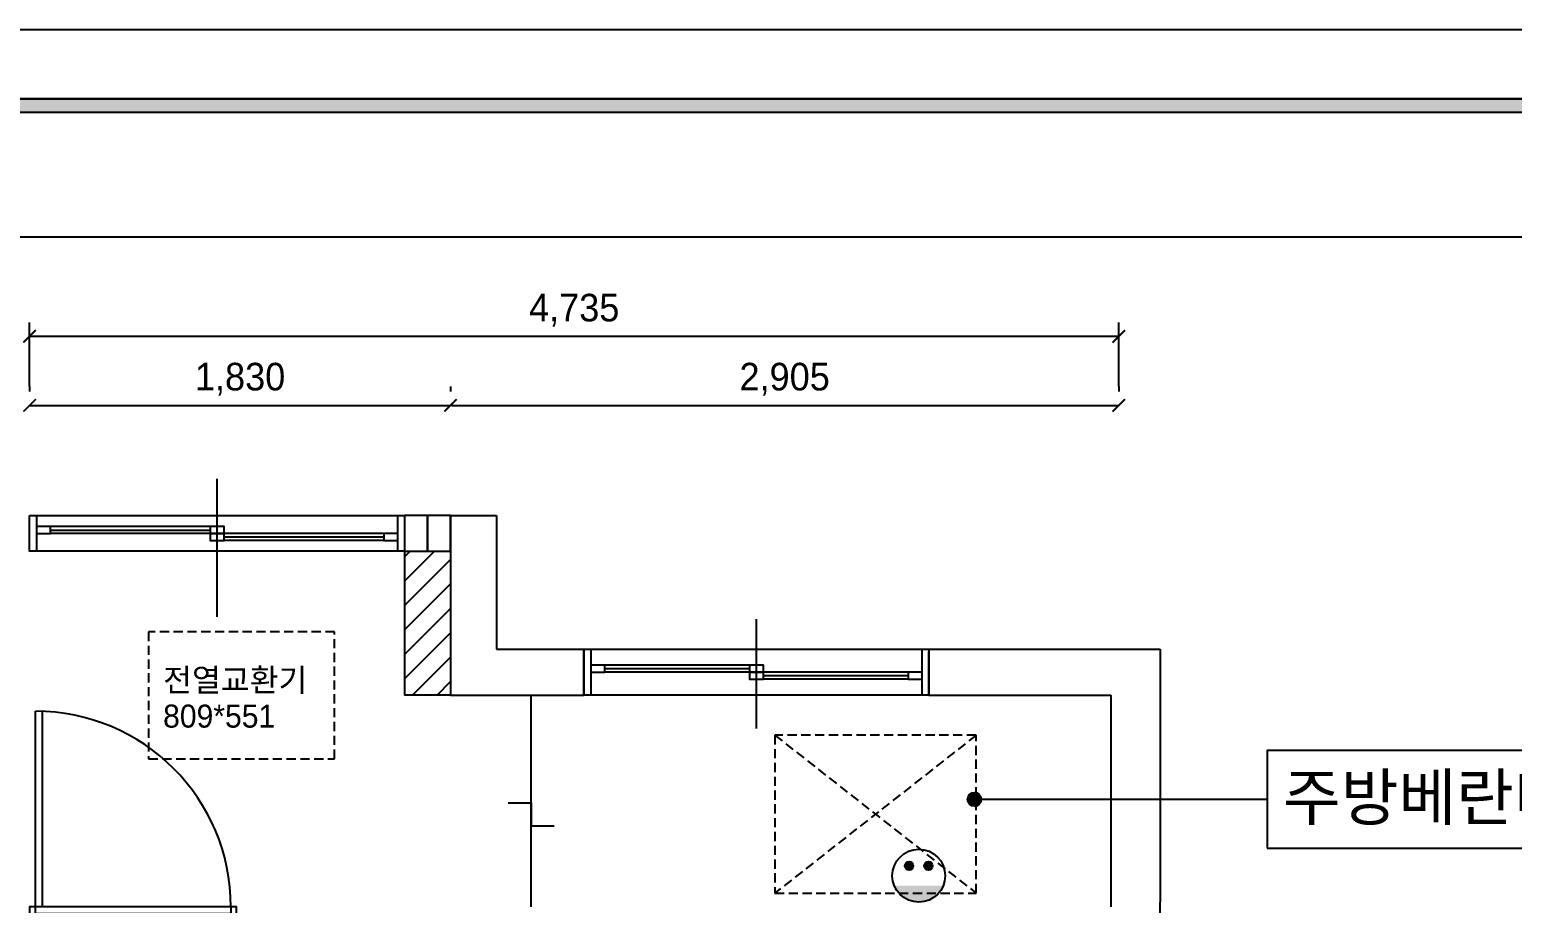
# Model space of a CAD drawing. Header units: inches. Extents: x 220271 to 272471, y 38563 to 64452.
# Drawn here: x 257028 to 263474, y 60055 to 63852 of the extents above; entities that cross this region are included whole.
import ezdxf
from ezdxf.enums import TextEntityAlignment as Align

# ---------------------------------------------------------------- set-up
doc = ezdxf.new("R2010")
doc.units = ezdxf.units.IN
doc.header["$LTSCALE"] = 50
doc.header["$MEASUREMENT"] = 0
doc.linetypes.add('DH-HID2', pattern=[1.2, 0.8, -0.4])
for name, color, linetype in [('0-ELC TEXT', 7, 'Continuous'), ('03-TEXT', 3, 'Continuous'), ('03-WAL NEW', 3, 'Continuous'), ('07-DIM WAL', 5, 'Continuous'), ('_LIBR', 4, 'Continuous'), ('F-WALL1', 2, 'Continuous'), ('FORM(YOURNAME)-1', 1, 'Continuous'), ('FORM(YOURNAME)-11', 1, 'Continuous'), ('FU-FURM', 251, 'DH-HID2'), ('도면층4', 4, 'Continuous'), ('도면층5', 5, 'Continuous'), ('설비', 140, 'Continuous')]:
    doc.layers.add(name, color=color, linetype=linetype)
doc.styles.add('YOURNAME', font='HY울릉도M.TTF')
doc.styles.add('코레일둥고', font='Korail_Round_Gothic_Medium.ttf')
doc.dimstyles.new('YOURNAME-60', dxfattribs={"dimscale": 60, "dimtxt": 2, "dimasz": 0.9, "dimexe": 1, "dimexo": 3, "dimgap": 0.7, "dimtad": 1, "dimdec": 0, "dimzin": 0, "dimdsep": 46, "dimlunit": 6, "dimtxsty": 'YOURNAME', "dimblk": 'ARCHTICK', "dimcen": 0, "dimclrd": 1, "dimclre": 1, "dimclrt": 7, "dimadec": 0, "dimazin": 0, "dimtfac": 1, "dimtdec": 0, "dimtix": 1, "dimtmove": 2, "dimatfit": 3, "dimldrblk": 'ARCHTICK', "dimfxl": 1, "dimtolj": 1, "dimtzin": 0, "dimarcsym": 0})

# ---------------------------------------------------------------- blocks, each defined once
blk = doc.blocks.new('FORM-ELEVATION')
at = {"layer": 'FORM(YOURNAME)-11'}
h = blk.add_hatch(color=256, dxfattribs=at)
h.dxf.hatch_style = 1
h.paths.add_polyline_path([(-10309, 35708), (71691, 35708), (71691, 35508), (-10309, 35508)])
h.paths.add_polyline_path([(-10309, -21492), (71691, -21492), (71691, -21692), (-10309, -21692)])
at = {"layer": 'Defpoints', "color": 158}
for points in [[(-10309, -21692), (71691, -21692), (71691, 35708), (-10309, 35708)], [(-8309, 33708), (61071, 33708), (61071, -19692), (-8309, -19692)]]:
    blk.add_lwpolyline(points, close=True, dxfattribs=at)
at = {"layer": 'FORM(YOURNAME)-11', "color": 250}
blk.add_lwpolyline([(-11309, -22692), (72691, -22692), (72691, 36708), (-11309, 36708)], close=True, dxfattribs=at)
at = {"layer": 'FORM(YOURNAME)-11'}
blk.add_lwpolyline([(-10309, 35708), (71691, 35708), (71691, 35508), (-10309, 35508)], close=True, dxfattribs=at)
at = {"layer": 'FORM(YOURNAME)-11', "color": 3, "style": 'YOURNAME'}
for tag, height, p in [('1', 450, (71041, -1219)), ('2', 450, (71041, -1863)), ('3', 450, (71041, -3150)), ('4', 450, (71041, -5081)), ('5', 515, (71041, -7398)), ('6', 515, (71041, -9650)), ('7', 515, (71041, -11903)), ('8', 515, (71041, -14155)), ('9', 515, (71041, -16408)), ('10', 515, (66791, -18596)), ('11', 515, (71041, -18660)), ('12', 515, (66791, -20848)), ('13', 515, (71041, -20848))]:
    blk.add_attdef(tag, text='', height=height, dxfattribs=at).set_placement(p, align=Align.MIDDLE_RIGHT)
blk = doc.blocks.new('메인도면')
blk.add_line((294021.2, 97245.8), (294021.2, 98165.8))
blk.add_lwpolyline([(293921.2, 97698.3), (294021.2, 97698.3), (294021.2, 97598.3), (294121.2, 97598.3)])
at = {"layer": 'F-WALL1'}
for p, q in [((293671.2, 98945.8), (293871.2, 98945.8)), ((293671.2, 98945.8), (293671.2, 98165.8)), ((293871.2, 98945.8), (293871.2, 98365.8)), ((293871.2, 98365.8), (294251.2, 98365.8)), ((295751.2, 98365.8), (296756.2, 98365.8)), ((296756.2, 98365.8), (296756.2, 97265.8)), ((293671.2, 98165.8), (294251.2, 98165.8)), ((295751.2, 98165.8), (296541.2, 98165.8)), ((296541.2, 98165.8), (296541.2, 97245.8)), ((296756.2, 93850.8), (296756.2, 97265.8))]:
    blk.add_line(p, q, dxfattribs=at)
at = {"layer": '도면층4'}
for p, q in [((292656.2, 98505.8), (292656.2, 99105.8)), ((291871.2, 98945.8), (291871.2, 98790.8)), ((293441.2, 98790.8), (293441.2, 98945.8)), ((291931.2, 98883.3), (292626.2, 98883.3)), ((292686.2, 98853.3), (293381.2, 98853.3)), ((295001.2, 98021.1), (295001.2, 98495.8)), ((294251.2, 98365.8), (294251.2, 98165.8)), ((294281.2, 98365.8), (294281.2, 98165.8)), ((295721.2, 98165.8), (295721.2, 98365.8)), ((295751.2, 98165.8), (295751.2, 98355.8)), ((294341.2, 98280.8), (294971.2, 98280.8)), ((295031.2, 98250.8), (295661.2, 98250.8))]:
    blk.add_line(p, q, dxfattribs=at)
for points in [[(291841.2, 98945.8), (293471.2, 98945.8), (293471.2, 98790.8), (291841.2, 98790.8)], [(291871.2, 98898.3), (291871.2, 98868.3), (291931.2, 98868.3), (291931.2, 98898.3)], [(292626.2, 98898.3), (292626.2, 98868.3), (292686.2, 98868.3), (292686.2, 98898.3)], [(293471.2, 98790.8), (293571.2, 98790.8), (293571.2, 98945.8), (293471.2, 98945.8)], [(293571.2, 98790.8), (293671.2, 98790.8), (293671.2, 98945.8), (293571.2, 98945.8)], [(292626.2, 98868.3), (292626.2, 98838.3), (292686.2, 98838.3), (292686.2, 98868.3)], [(293381.2, 98868.3), (293381.2, 98838.3), (293441.2, 98838.3), (293441.2, 98868.3)], [(294251.2, 98365.8), (295751.2, 98365.8), (295751.2, 98165.8), (294251.2, 98165.8)], [(294281.2, 98295.8), (294281.2, 98265.8), (294341.2, 98265.8), (294341.2, 98295.8)], [(294971.2, 98295.8), (294971.2, 98265.8), (295031.2, 98265.8), (295031.2, 98295.8)], [(294971.2, 98265.8), (294971.2, 98235.8), (295031.2, 98235.8), (295031.2, 98265.8)], [(295661.2, 98265.8), (295661.2, 98235.8), (295721.2, 98235.8), (295721.2, 98265.8)]]:
    blk.add_lwpolyline(points, close=True, dxfattribs=at)
at = {"layer": '도면층5'}
for p, q in [((292626.2, 98898.3), (291931.2, 98898.3)), ((292626.2, 98868.3), (291931.2, 98868.3)), ((293381.2, 98868.3), (292686.2, 98868.3)), ((293381.2, 98838.3), (292686.2, 98838.3)), ((294971.2, 98295.8), (294341.2, 98295.8)), ((294971.2, 98265.8), (294341.2, 98265.8)), ((295661.2, 98265.8), (295031.2, 98265.8)), ((295661.2, 98235.8), (295031.2, 98235.8))]:
    blk.add_line(p, q, dxfattribs=at)
blk = doc.blocks.new('AUDIT_I_020313153326-118')
at = {"color": 0, "linetype": 'Continuous'}
for p, q in [((875, 90), (55, 90)), ((855, 59.5), (45, 59.5)), ((855, -60.5), (45, -60.5)), ((25, -90), (875, -90))]:
    blk.add_line(p, q, dxfattribs=at)
blk.add_lwpolyline([(55, 939.5), (55, 90), (25, 90), (25, 940)], dxfattribs=at)
for points in [[(45, -60.5), (45, 59.5), (25, 59.5), (25, 90), (0, 90), (0, -90), (25, -90), (25, -60.5)], [(875, -60.5), (875, -90), (900, -90), (900, 90), (875, 90), (875, 59.5), (855, 59.5), (855, -60.5)]]:
    blk.add_lwpolyline(points, close=True, dxfattribs=at)
blk.add_arc((25, 90), 850, 0, 90, dxfattribs=at)
blk = doc.blocks.new('cjswjdeh')
at = {"layer": 'FU-FURM', "color": 8}
for p, q in [((260267.9, 100175.3), (261142.9, 99489.3)), ((261142.9, 100175.3), (260267.9, 99489.3))]:
    blk.add_line(p, q, dxfattribs=at)
blk.add_lwpolyline([(260267.9, 100175.3), (260267.9, 99489.3), (261142.9, 99489.3), (261142.9, 100175.3)], close=True, dxfattribs=at)
blk.add_blockref('메인도면', (-34813.2, 2184))
at = {"layer": '_LIBR', "color": 8, "linetype": 'Continuous'}
blk.add_blockref('AUDIT_I_020313153326-118', (257027.9, 99339.8), dxfattribs=at)
blk = doc.blocks.new('egoo')
at = {"layer": '설비'}
h = blk.add_hatch(color=140, dxfattribs=at)
edge = h.paths.add_edge_path()
edge.add_arc((1015645.3, 443433.7), 22.3, 0, 360)
h = blk.add_hatch(color=140, dxfattribs=at)
edge = h.paths.add_edge_path()
edge.add_arc((1015747.7, 443433.7), 22.3, 0, 360)
h = blk.add_hatch(color=140, dxfattribs=at)
edge = h.paths.add_edge_path()
edge.add_line((1015826.3, 443329.1), (1015566.6, 443329.1))
edge.add_ellipse((1015696.5, 443381.5), major_axis=(99, 99), ratio=1, start_angle=156.95778, end_angle=293.04222)
at = {"layer": '설비', "color": 140}
for centre, radius in [((1015696.5, 443381.5), 140), ((1015645.3, 443433.7), 22.3), ((1015747.7, 443433.7), 22.3)]:
    blk.add_circle(centre, radius, dxfattribs=at)
blk = doc.blocks.new('_ArchTick')
at = {"color": 0, "linetype": 'ByBlock', "const_width": 0.15}
blk.add_lwpolyline([(-0.5, -0.5), (0.5, 0.5)], dxfattribs=at)
blk = doc.blocks.new('*D99')
at = {"layer": 'Defpoints', "color": 0, "transparency": 16777216}
for p in [(258857.9, 62219.4), (257027.9, 62121.2), (258857.9, 62121.2)]:
    blk.add_point(p, dxfattribs=at)
at = {"layer": 'F-WALL1', "color": 1, "lineweight": -2, "transparency": 16777216}
for p, q in [((257027.9, 62301.2), (257027.9, 62279.4)), ((258857.9, 62301.2), (258857.9, 62279.4)), ((257027.9, 62219.4), (258857.9, 62219.4))]:
    blk.add_line(p, q, dxfattribs=at)
at = {"layer": 'F-WALL1', "color": 1, "lineweight": -2, "transparency": 16777216, "xscale": 54, "yscale": 54, "zscale": 54, "rotation": 180}
blk.add_blockref('_ArchTick', (257027.9, 62219.4), dxfattribs=at)
at = {"layer": 'F-WALL1', "color": 1, "lineweight": -2, "transparency": 16777216, "xscale": 54, "yscale": 54, "zscale": 54}
blk.add_blockref('_ArchTick', (258857.9, 62219.4), dxfattribs=at)
at = {"layer": 'F-WALL1', "color": 7, "transparency": 16777216, "insert": (257942.9, 62333.1), "char_height": 120, "attachment_point": 5, "style": 'YOURNAME'}
blk.add_mtext('\\A1;1,830', dxfattribs=at)
blk = doc.blocks.new('*D100')
at = {"layer": 'Defpoints', "color": 0, "transparency": 16777216}
for p in [(261762.9, 62219.4), (258857.9, 62121.2), (261762.9, 62121.2)]:
    blk.add_point(p, dxfattribs=at)
at = {"layer": 'F-WALL1', "color": 1, "lineweight": -2, "transparency": 16777216}
for p, q in [((258857.9, 62301.2), (258857.9, 62279.4)), ((261762.9, 62301.2), (261762.9, 62279.4)), ((258861.7, 62219.4), (261762.9, 62219.4))]:
    blk.add_line(p, q, dxfattribs=at)
at = {"layer": 'F-WALL1', "color": 1, "lineweight": -2, "transparency": 16777216, "xscale": 54, "yscale": 54, "zscale": 54, "rotation": 180}
blk.add_blockref('_ArchTick', (258857.9, 62219.4), dxfattribs=at)
at = {"layer": 'F-WALL1', "color": 1, "lineweight": -2, "transparency": 16777216, "xscale": 54, "yscale": 54, "zscale": 54}
blk.add_blockref('_ArchTick', (261762.9, 62219.4), dxfattribs=at)
at = {"layer": 'F-WALL1', "color": 7, "transparency": 16777216, "insert": (260310.4, 62333.1), "char_height": 120, "attachment_point": 5, "style": 'YOURNAME'}
blk.add_mtext('\\A1;2,905', dxfattribs=at)
blk = doc.blocks.new('*D117')
at = {"layer": '07-DIM WAL', "color": 1, "lineweight": -2, "transparency": 16777216}
for p, q in [((257027.9, 62301.2), (257027.9, 62579.4)), ((261762.9, 62301.2), (261762.9, 62579.4)), ((261762.9, 62519.4), (257027.9, 62519.4))]:
    blk.add_line(p, q, dxfattribs=at)
at = {"layer": 'Defpoints', "color": 0, "transparency": 16777216}
for p in [(257027.9, 62519.4), (257027.9, 62121.2), (261762.9, 62121.2)]:
    blk.add_point(p, dxfattribs=at)
at = {"layer": '07-DIM WAL', "color": 1, "lineweight": -2, "transparency": 16777216, "xscale": 54, "yscale": 54, "zscale": 54, "rotation": 180}
blk.add_blockref('_ArchTick', (257027.9, 62519.4), dxfattribs=at)
at = {"layer": '07-DIM WAL', "color": 1, "lineweight": -2, "transparency": 16777216, "xscale": 54, "yscale": 54, "zscale": 54}
blk.add_blockref('_ArchTick', (261762.9, 62519.4), dxfattribs=at)
at = {"layer": '07-DIM WAL', "color": 7, "transparency": 16777216, "insert": (259395.4, 62633), "char_height": 120, "attachment_point": 5, "style": 'YOURNAME'}
blk.add_mtext('\\A1;4,735', dxfattribs=at)

msp = doc.modelspace()

# ---------------------------------------------------------------- hatches: boundary and pattern name
at = {"layer": '0-ELC TEXT'}
h = msp.add_hatch(color=256, dxfattribs=at)
h.dxf.hatch_style = 1
edge = h.paths.add_edge_path()
edge.add_arc((261135.5, 60507), 30, 180, 540)
at = {"layer": '03-WAL NEW', "transparency": 33554687}
h = msp.add_hatch(dxfattribs=at)
h.set_pattern_fill('ANSI31', color=256, scale=600)
h.set_pattern_definition([(45, (25800, 0), (-53.033009, 53.033009), [])])
h.paths.add_polyline_path([(258857.9, 61585.1), (258757.9, 61585.1), (258657.9, 61585.1), (258657.9, 60960.1), (258857.9, 60960.1)])

# ---------------------------------------------------------------- linework, layer by layer
at = {"layer": '0-ELC TEXT'}
msp.add_line((262407.8, 60507), (261135.5, 60507), dxfattribs=at)
msp.add_lwpolyline([(262407.8, 60294.7), (264328.5, 60294.7), (264328.5, 60719.3), (262407.8, 60719.3)], close=True, dxfattribs=at)
msp.add_circle((261135.5, 60507), 30, dxfattribs=at)
at = {"layer": '03-WAL NEW', "transparency": 33554687}
for p in [(258657.9, 61585.1), (258857.9, 60960.1)]:
    msp.add_line(p, (258657.9, 60960.1), dxfattribs=at)
at = {"layer": 'FU-FURM'}
msp.add_lwpolyline([(257544.9, 60683.8), (258353.9, 60683.8), (258353.9, 61234.8), (257544.9, 61234.8)], close=True, dxfattribs=at)

# ---------------------------------------------------------------- block references
at = {"layer": '07-DIM WAL'}
msp.add_blockref('cjswjdeh', (0, -39389.7), dxfattribs=at)
at = {"layer": 'FORM(YOURNAME)-1', "xscale": 0.3, "yscale": 0.3, "zscale": 0.3}
msp.add_blockref('FORM-ELEVATION', (250063.3, 52839.8), dxfattribs=at)
at = {"layer": '설비', "color": 140, "xscale": 0.8214285869294655, "yscale": 0.8214285869294655, "zscale": 0.8214285869294655}
msp.add_blockref('egoo', (-573428.7, -304031.1), dxfattribs=at)

# ---------------------------------------------------------------- texts
at = {"layer": '0-ELC TEXT', "style": '코레일둥고'}
for s, p in [('전열교환기', (257608.2, 60975.9)), ('809*551', (257608.2, 60818.8))]:
    msp.add_text(s, height=100, dxfattribs=at).set_placement(p)
at = {"layer": '03-TEXT', "style": '코레일둥고'}
msp.add_text('주방베란다', height=200, dxfattribs=at).set_placement((263104.6, 60416.2), align=Align.CENTER)

# ---------------------------------------------------------------- dimensions: what is measured, and where the dimension line sits
at = {"layer": '07-DIM WAL'}
dim = msp.add_linear_dim(base=(257027.9, 62519.4), p1=(261762.9, 62121.2), p2=(257027.9, 62121.2), dimstyle='YOURNAME-60', dxfattribs=at)
dim.commit()
dim.dimension.update_dxf_attribs({"geometry": '*D117', "text_midpoint": (259395.4, 62633)})
at = {"layer": 'F-WALL1'}
for base, p1, p2, picture, middle in [((258857.9, 62219.4), (257027.9, 62121.2), (258857.9, 62121.2), '*D99', (257942.9, 62333.1)), ((261762.9, 62219.4), (258857.9, 62121.2), (261762.9, 62121.2), '*D100', (260310.4, 62333.1))]:
    dim = msp.add_linear_dim(base=base, p1=p1, p2=p2, dimstyle='YOURNAME-60', dxfattribs=at)
    dim.commit()
    dim.dimension.update_dxf_attribs({"geometry": picture, "text_midpoint": middle})

doc.saveas('drawing.dxf')
